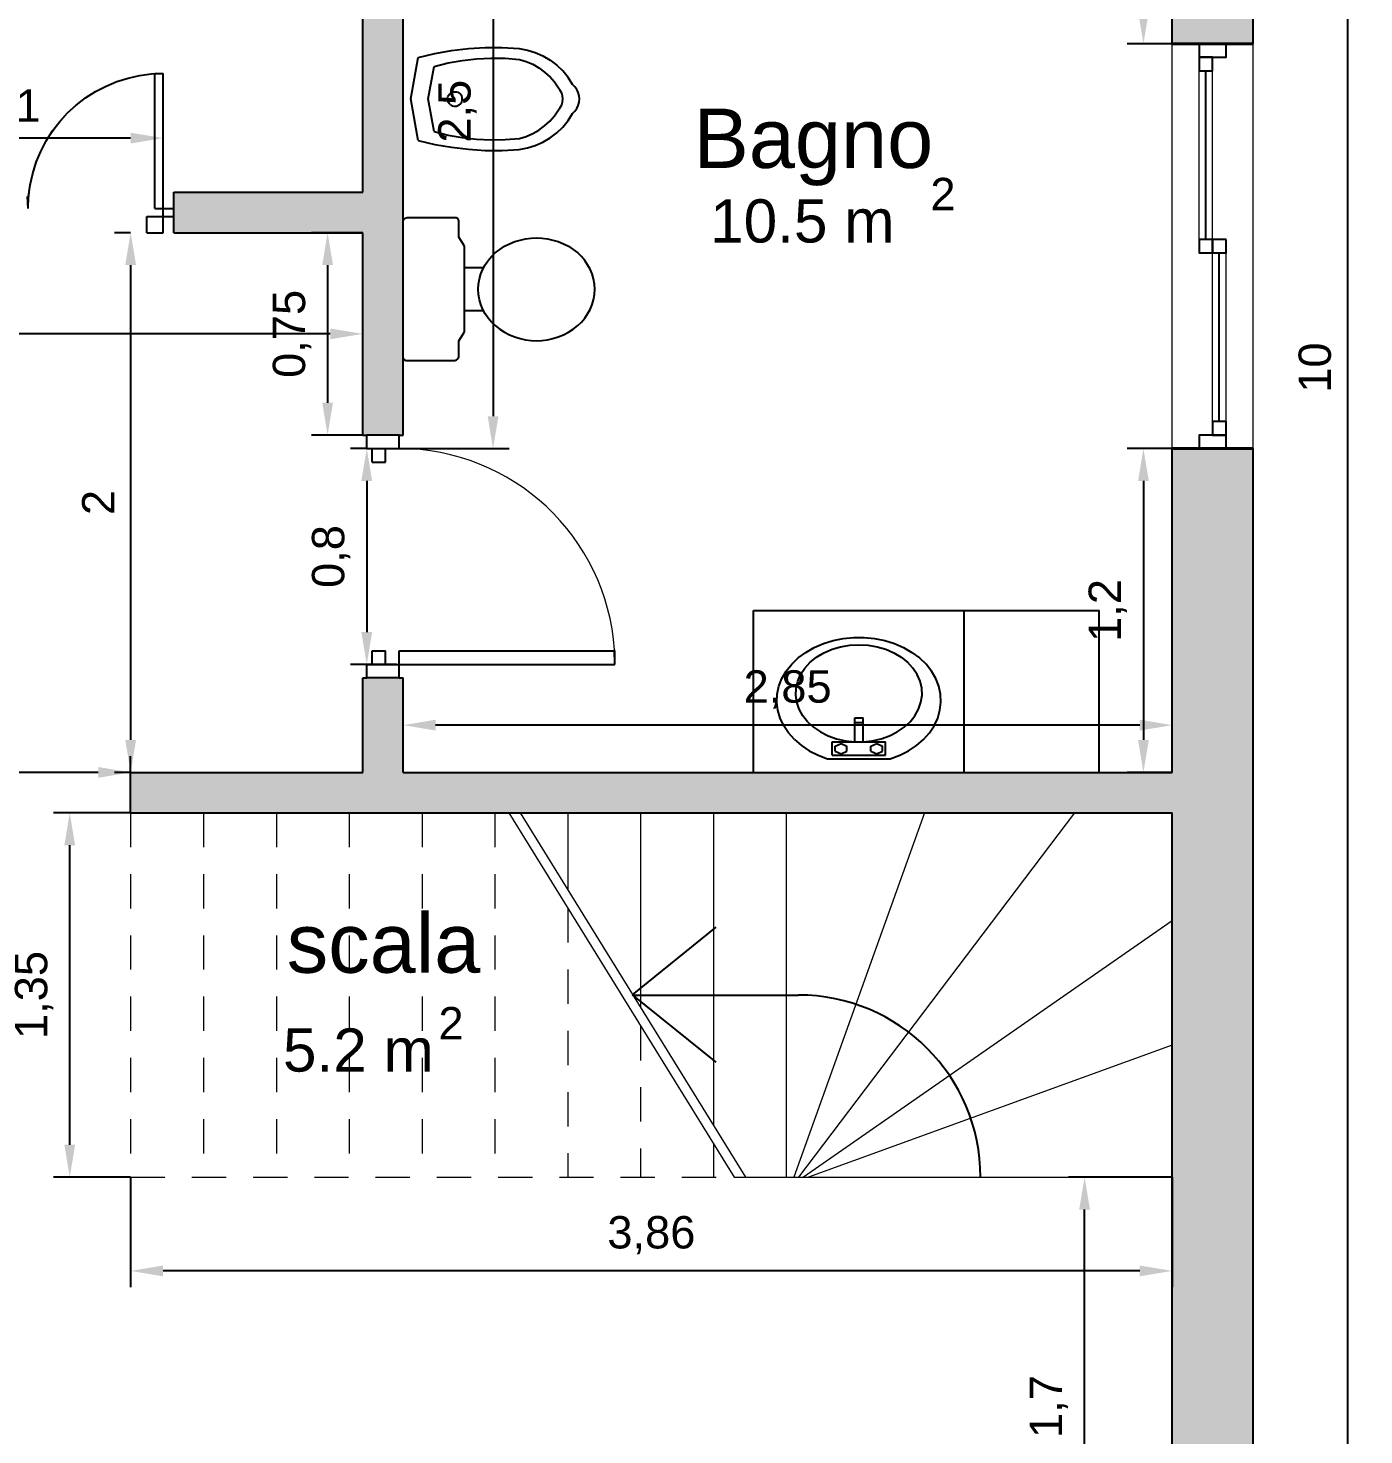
# Model space of a CAD drawing. Header units: millimetres. Extents: x 2491 to 2548.8, y 1338.3 to 1412.1.
# Drawn here: x 2522.16 to 2527.11, y 1392.82 to 1398.03 of the extents above; entities that cross this region are included whole.
import ezdxf

# ---------------------------------------------------------------- set-up
doc = ezdxf.new("R2010")
doc.units = ezdxf.units.MM
doc.header["$PDMODE"] = 35
doc.linetypes.add('TRATTEGGIATA2', pattern=[9.525, 6.35, -3.175])
for name, color, linetype in [('ARREDI_BAGNO 2', 175, 'Continuous'), ('QUOTE - dimension', 251, 'Continuous'), ('TESTO superfici - surface txt', 2, 'Continuous'), ('TXT AMBIENTI', 252, 'Continuous'), ('VETRATE sezioni - windows sections', 171, 'Continuous')]:
    doc.layers.add(name, color=color, linetype=linetype)
for name, color, linetype, lineweight in [('MURATURA sezioni - section wall', 7, 'Continuous', 40), ('MURATURE tratteggi - wall hatch', 252, 'Continuous', 18), ('PORTE finestre - doors windows', 252, 'Continuous', 5), ('PROIEZIONI - projections', 145, 'Continuous', 13), ('PROIEZIONI finissime - fine lines', 251, 'Continuous', 9), ('SEZIONI medie - small section', 2, 'Continuous', 25)]:
    doc.layers.add(name, color=color, linetype=linetype, lineweight=lineweight)
doc.styles.get("Standard").update_dxf_attribs({"font": 'arial.ttf'})
doc.dimstyles.new('ISO-25', dxfattribs={"dimtxt": 0.12, "dimasz": 0.12, "dimexe": 0.06, "dimexo": 0, "dimgap": 0.06, "dimtad": 1, "dimtxsty": 'Standard', "dimcen": 0.12, "dimadec": 0, "dimazin": 0, "dimtfac": 1, "dimtmove": 0, "dimatfit": 3, "dimfxl": 0, "dimarcsym": 0})

# ---------------------------------------------------------------- blocks, each defined once
blk = doc.blocks.new('*D33')
at = {"layer": 'DefPoints', "color": 0}
for p in [(2521.6624, 1397.6227), (2521.6624, 1397.3622), (2522.6624, 1397.3622)]:
    blk.add_point(p, dxfattribs=at)
at = {"layer": 'QUOTE - dimension', "color": 0, "lineweight": -2}
for p, q in [((2521.6624, 1397.3622), (2521.6624, 1397.6827)), ((2522.6624, 1397.3622), (2522.6624, 1397.6827)), ((2522.5424, 1397.6227), (2521.7824, 1397.6227))]:
    blk.add_line(p, q, dxfattribs=at)
at = {"layer": 'QUOTE - dimension', "color": 0}
for points in [[(2521.7824, 1397.6427), (2521.7824, 1397.6027), (2521.6624, 1397.6227)], [(2522.5424, 1397.6427), (2522.5424, 1397.6027), (2522.6624, 1397.6227)]]:
    blk.add_solid(points, dxfattribs=at)
at = {"layer": 'QUOTE - dimension', "color": 0, "insert": (2522.1624, 1397.743), "char_height": 0.12, "attachment_point": 5}
blk.add_mtext('1', dxfattribs=at)
blk = doc.blocks.new('*D46')
at = {"layer": 'DefPoints', "color": 0}
for p in [(2526.4024, 1398.9722), (2526.2962, 1397.9722), (2526.4024, 1397.9722)]:
    blk.add_point(p, dxfattribs=at)
at = {"layer": 'QUOTE - dimension', "color": 0, "lineweight": -2}
for p, q in [((2526.4024, 1398.9722), (2526.2362, 1398.9722)), ((2526.2962, 1398.8522), (2526.2962, 1398.0922)), ((2526.4024, 1397.9722), (2526.2362, 1397.9722))]:
    blk.add_line(p, q, dxfattribs=at)
at = {"layer": 'QUOTE - dimension', "color": 0}
for points in [[(2526.2762, 1398.8522), (2526.3162, 1398.8522), (2526.2962, 1398.9722)], [(2526.2762, 1398.0922), (2526.3162, 1398.0922), (2526.2962, 1397.9722)]]:
    blk.add_solid(points, dxfattribs=at)
at = {"layer": 'QUOTE - dimension', "color": 0, "insert": (2526.1759, 1398.4722), "char_height": 0.12, "attachment_point": 5, "rotation": 90}
blk.add_mtext('1', dxfattribs=at)
blk = doc.blocks.new('*D47')
at = {"layer": 'DefPoints', "color": 0}
for p in [(2526.4024, 1396.4722), (2526.2962, 1395.2722), (2526.4024, 1395.2722)]:
    blk.add_point(p, dxfattribs=at)
at = {"layer": 'QUOTE - dimension', "color": 0, "lineweight": -2}
for p, q in [((2526.4024, 1396.4722), (2526.2362, 1396.4722)), ((2526.2962, 1396.3522), (2526.2962, 1395.3922)), ((2526.4024, 1395.2722), (2526.2362, 1395.2722))]:
    blk.add_line(p, q, dxfattribs=at)
at = {"layer": 'QUOTE - dimension', "color": 0}
for points in [[(2526.2762, 1396.3522), (2526.3162, 1396.3522), (2526.2962, 1396.4722)], [(2526.2762, 1395.3922), (2526.3162, 1395.3922), (2526.2962, 1395.2722)]]:
    blk.add_solid(points, dxfattribs=at)
at = {"layer": 'QUOTE - dimension', "color": 0, "insert": (2526.1641, 1395.8722), "char_height": 0.12, "attachment_point": 5, "rotation": 90}
blk.add_mtext('1,2', dxfattribs=at)
blk = doc.blocks.new('*D48')
at = {"layer": 'DefPoints', "color": 0}
for p in [(2523.5524, 1395.4472), (2523.5524, 1395.2722), (2526.4024, 1395.2722)]:
    blk.add_point(p, dxfattribs=at)
at = {"layer": 'QUOTE - dimension', "color": 0, "lineweight": -2}
for p, q in [((2523.5524, 1395.2722), (2523.5524, 1395.5072)), ((2526.4024, 1395.2722), (2526.4024, 1395.5072)), ((2526.2824, 1395.4472), (2523.6724, 1395.4472))]:
    blk.add_line(p, q, dxfattribs=at)
at = {"layer": 'QUOTE - dimension', "color": 0}
for points in [[(2523.6724, 1395.4672), (2523.6724, 1395.4272), (2523.5524, 1395.4472)], [(2526.2824, 1395.4672), (2526.2824, 1395.4272), (2526.4024, 1395.4472)]]:
    blk.add_solid(points, dxfattribs=at)
at = {"layer": 'QUOTE - dimension', "color": 0, "insert": (2524.9774, 1395.5793), "char_height": 0.12, "attachment_point": 5}
blk.add_mtext('2,85', dxfattribs=at)
blk = doc.blocks.new('*D49')
at = {"layer": 'DefPoints', "color": 0}
for p in [(2523.5524, 1398.9722), (2523.5374, 1396.4722), (2523.8856, 1396.4722)]:
    blk.add_point(p, dxfattribs=at)
at = {"layer": 'QUOTE - dimension', "color": 0, "lineweight": -2}
for p, q in [((2523.5524, 1398.9722), (2523.9456, 1398.9722)), ((2523.8856, 1398.8522), (2523.8856, 1396.5922)), ((2523.5374, 1396.4722), (2523.9456, 1396.4722))]:
    blk.add_line(p, q, dxfattribs=at)
at = {"layer": 'QUOTE - dimension', "color": 0}
for points in [[(2523.8656, 1398.8522), (2523.9056, 1398.8522), (2523.8856, 1398.9722)], [(2523.8656, 1396.5922), (2523.9056, 1396.5922), (2523.8856, 1396.4722)]]:
    blk.add_solid(points, dxfattribs=at)
at = {"layer": 'QUOTE - dimension', "color": 0, "insert": (2523.7535, 1397.7222), "char_height": 0.12, "attachment_point": 5, "rotation": 90}
blk.add_mtext('2,5', dxfattribs=at)
blk = doc.blocks.new('*D50')
at = {"layer": 'DefPoints', "color": 0}
for p in [(2518.6524, 1396.8972), (2518.6524, 1396.8972), (2523.4024, 1396.8972)]:
    blk.add_point(p, dxfattribs=at)
at = {"layer": 'QUOTE - dimension', "color": 0, "lineweight": -2}
for p, q in [((2518.6524, 1396.8972), (2518.6524, 1396.9572)), ((2523.4024, 1396.8972), (2523.4024, 1396.9572)), ((2523.2824, 1396.8972), (2518.7724, 1396.8972))]:
    blk.add_line(p, q, dxfattribs=at)
at = {"layer": 'QUOTE - dimension', "color": 0}
for points in [[(2518.7724, 1396.9172), (2518.7724, 1396.8772), (2518.6524, 1396.8972)], [(2523.2824, 1396.9172), (2523.2824, 1396.8772), (2523.4024, 1396.8972)]]:
    blk.add_solid(points, dxfattribs=at)
at = {"layer": 'QUOTE - dimension', "color": 0, "insert": (2521.0274, 1397.029), "char_height": 0.12, "attachment_point": 5}
blk.add_mtext('4,75', dxfattribs=at)
blk = doc.blocks.new('*D52')
at = {"layer": 'DefPoints', "color": 0}
for p in [(2523.4024, 1397.2722), (2523.2724, 1396.5222), (2523.4024, 1396.5222)]:
    blk.add_point(p, dxfattribs=at)
at = {"layer": 'QUOTE - dimension', "color": 0, "lineweight": -2}
for p, q in [((2523.4024, 1397.2722), (2523.2124, 1397.2722)), ((2523.2724, 1397.1522), (2523.2724, 1396.6422)), ((2523.4024, 1396.5222), (2523.2124, 1396.5222))]:
    blk.add_line(p, q, dxfattribs=at)
at = {"layer": 'QUOTE - dimension', "color": 0}
for points in [[(2523.2524, 1397.1522), (2523.2924, 1397.1522), (2523.2724, 1397.2722)], [(2523.2524, 1396.6422), (2523.2924, 1396.6422), (2523.2724, 1396.5222)]]:
    blk.add_solid(points, dxfattribs=at)
at = {"layer": 'QUOTE - dimension', "color": 0, "insert": (2523.1403, 1396.8972), "char_height": 0.12, "attachment_point": 5, "rotation": 90}
blk.add_mtext('0,75', dxfattribs=at)
blk = doc.blocks.new('*D54')
at = {"layer": 'DefPoints', "color": 0}
for p in [(2526.7024, 1401.7722), (2527.0531, 1401.7722), (2526.7024, 1391.7722)]:
    blk.add_point(p, dxfattribs=at)
at = {"layer": 'QUOTE - dimension', "color": 0, "lineweight": -2}
for p, q in [((2526.7024, 1401.7722), (2527.1131, 1401.7722)), ((2527.0531, 1391.8922), (2527.0531, 1401.6522)), ((2526.7024, 1391.7722), (2527.1131, 1391.7722))]:
    blk.add_line(p, q, dxfattribs=at)
at = {"layer": 'QUOTE - dimension', "color": 0}
for points in [[(2527.0331, 1401.6522), (2527.0731, 1401.6522), (2527.0531, 1401.7722)], [(2527.0331, 1391.8922), (2527.0731, 1391.8922), (2527.0531, 1391.7722)]]:
    blk.add_solid(points, dxfattribs=at)
at = {"layer": 'QUOTE - dimension', "color": 0, "insert": (2526.9319, 1396.7722), "char_height": 0.12, "attachment_point": 5, "rotation": 90}
blk.add_mtext('10', dxfattribs=at)
blk = doc.blocks.new('*D99')
at = {"layer": 'DefPoints', "color": 0}
for p in [(2523.4174, 1396.4722), (2523.4174, 1395.6722), (2523.5271, 1395.6722)]:
    blk.add_point(p, dxfattribs=at)
at = {"layer": 'QUOTE - dimension', "color": 0, "lineweight": -2}
for p, q in [((2523.4174, 1396.4722), (2523.3574, 1396.4722)), ((2523.4174, 1396.3522), (2523.4174, 1395.7922)), ((2523.5271, 1395.6722), (2523.3574, 1395.6722))]:
    blk.add_line(p, q, dxfattribs=at)
at = {"layer": 'QUOTE - dimension', "color": 0}
for points in [[(2523.3974, 1396.3522), (2523.4374, 1396.3522), (2523.4174, 1396.4722)], [(2523.3974, 1395.7922), (2523.4374, 1395.7922), (2523.4174, 1395.6722)]]:
    blk.add_solid(points, dxfattribs=at)
at = {"layer": 'QUOTE - dimension', "color": 0, "insert": (2523.2853, 1396.0722), "char_height": 0.12, "attachment_point": 5, "rotation": 90}
blk.add_mtext('0,8', dxfattribs=at)
blk = doc.blocks.new('*D100')
at = {"layer": 'DefPoints', "color": 0}
for p in [(2522.5424, 1397.2722), (2522.5424, 1395.2722), (2522.5424, 1395.2722)]:
    blk.add_point(p, dxfattribs=at)
at = {"layer": 'QUOTE - dimension', "color": 0, "lineweight": -2}
for p, q in [((2522.5424, 1397.2722), (2522.4824, 1397.2722)), ((2522.5424, 1397.1522), (2522.5424, 1395.3922)), ((2522.5424, 1395.2722), (2522.4824, 1395.2722))]:
    blk.add_line(p, q, dxfattribs=at)
at = {"layer": 'QUOTE - dimension', "color": 0}
for points in [[(2522.5224, 1397.1522), (2522.5624, 1397.1522), (2522.5424, 1397.2722)], [(2522.5224, 1395.3922), (2522.5624, 1395.3922), (2522.5424, 1395.2722)]]:
    blk.add_solid(points, dxfattribs=at)
at = {"layer": 'QUOTE - dimension', "color": 0, "insert": (2522.4222, 1396.2722), "char_height": 0.12, "attachment_point": 5, "rotation": 90}
blk.add_mtext('2', dxfattribs=at)
blk = doc.blocks.new('*D101')
at = {"layer": 'DefPoints', "color": 0}
for p in [(2518.6524, 1395.2722), (2518.6524, 1395.2722), (2522.5424, 1395.2722)]:
    blk.add_point(p, dxfattribs=at)
at = {"layer": 'QUOTE - dimension', "color": 0, "lineweight": -2}
for p, q in [((2518.6524, 1395.2722), (2518.6524, 1395.3322)), ((2522.5424, 1395.2722), (2522.5424, 1395.3322)), ((2522.4224, 1395.2722), (2518.7724, 1395.2722))]:
    blk.add_line(p, q, dxfattribs=at)
at = {"layer": 'QUOTE - dimension', "color": 0}
for points in [[(2518.7724, 1395.2922), (2518.7724, 1395.2522), (2518.6524, 1395.2722)], [(2522.4224, 1395.2922), (2522.4224, 1395.2522), (2522.5424, 1395.2722)]]:
    blk.add_solid(points, dxfattribs=at)
at = {"layer": 'QUOTE - dimension', "color": 0, "insert": (2520.5974, 1395.4043), "char_height": 0.12, "attachment_point": 5}
blk.add_mtext('3,89', dxfattribs=at)
blk = doc.blocks.new('*D111')
at = {"layer": 'DefPoints', "color": 0}
for p in [(2526.0781, 1393.7722), (2526.4024, 1393.7722), (2526.4024, 1392.0722)]:
    blk.add_point(p, dxfattribs=at)
at = {"layer": 'QUOTE - dimension', "color": 0, "lineweight": -2}
for p, q in [((2526.4024, 1393.7722), (2526.0181, 1393.7722)), ((2526.0781, 1392.1922), (2526.0781, 1393.6522)), ((2526.4024, 1392.0722), (2526.0181, 1392.0722))]:
    blk.add_line(p, q, dxfattribs=at)
at = {"layer": 'QUOTE - dimension', "color": 0}
for points in [[(2526.0581, 1393.6522), (2526.0981, 1393.6522), (2526.0781, 1393.7722)], [(2526.0581, 1392.1922), (2526.0981, 1392.1922), (2526.0781, 1392.0722)]]:
    blk.add_solid(points, dxfattribs=at)
at = {"layer": 'QUOTE - dimension', "color": 0, "insert": (2525.946, 1392.9222), "char_height": 0.12, "attachment_point": 5, "rotation": 90}
blk.add_mtext('1,7', dxfattribs=at)
blk = doc.blocks.new('*D121')
at = {"layer": 'DefPoints', "color": 0}
for p in [(2522.5424, 1393.7722), (2526.4024, 1393.7722), (2522.5424, 1393.4247)]:
    blk.add_point(p, dxfattribs=at)
at = {"layer": 'QUOTE - dimension', "color": 0, "lineweight": -2}
for p, q in [((2522.5424, 1393.7722), (2522.5424, 1393.3647)), ((2526.4024, 1393.7722), (2526.4024, 1393.3647)), ((2526.2824, 1393.4247), (2522.6624, 1393.4247))]:
    blk.add_line(p, q, dxfattribs=at)
at = {"layer": 'QUOTE - dimension', "color": 0}
for points in [[(2522.6624, 1393.4447), (2522.6624, 1393.4047), (2522.5424, 1393.4247)], [(2526.2824, 1393.4447), (2526.2824, 1393.4047), (2526.4024, 1393.4247)]]:
    blk.add_solid(points, dxfattribs=at)
at = {"layer": 'QUOTE - dimension', "color": 0, "insert": (2524.4724, 1393.5568), "char_height": 0.12, "attachment_point": 5}
blk.add_mtext('3,86', dxfattribs=at)
blk = doc.blocks.new('*D122')
at = {"layer": 'DefPoints', "color": 0}
for p in [(2522.3166, 1395.1222), (2522.5424, 1395.1222), (2522.5424, 1393.7722)]:
    blk.add_point(p, dxfattribs=at)
at = {"layer": 'QUOTE - dimension', "color": 0, "lineweight": -2}
for p, q in [((2522.5424, 1395.1222), (2522.2566, 1395.1222)), ((2522.3166, 1393.8922), (2522.3166, 1395.0022)), ((2522.5424, 1393.7722), (2522.2566, 1393.7722))]:
    blk.add_line(p, q, dxfattribs=at)
at = {"layer": 'QUOTE - dimension', "color": 0}
for points in [[(2522.2966, 1395.0022), (2522.3366, 1395.0022), (2522.3166, 1395.1222)], [(2522.2966, 1393.8922), (2522.3366, 1393.8922), (2522.3166, 1393.7722)]]:
    blk.add_solid(points, dxfattribs=at)
at = {"layer": 'QUOTE - dimension', "color": 0, "insert": (2522.1845, 1394.4472), "char_height": 0.12, "attachment_point": 5, "rotation": 90}
blk.add_mtext('1,35', dxfattribs=at)

msp = doc.modelspace()

# ---------------------------------------------------------------- hatches: boundary and pattern name
at = {"layer": 'MURATURE tratteggi - wall hatch'}
h = msp.add_hatch(color=256, dxfattribs=at)
h.dxf.hatch_style = 1
h.paths.add_polyline_path([(2515.2024, 1401.7722), (2513.7024, 1401.7722), (2513.7024, 1399.9722), (2514.0024, 1399.9722), (2514.0024, 1401.4722), (2515.2024, 1401.4722)])
h.paths.add_polyline_path([(2514.0024, 1398.4722), (2513.7024, 1398.4722), (2513.7024, 1394.8222), (2514.0024, 1394.8222)])
h.paths.add_polyline_path([(2518.8024, 1392.7722), (2519.6524, 1392.7722), (2519.6524, 1393.0722), (2518.6524, 1393.0722), (2518.6524, 1393.3412), (2518.5024, 1393.3412), (2518.5024, 1393.0722), (2518.5024, 1392.0722), (2514.0024, 1392.0722), (2514.0024, 1392.9222), (2513.7024, 1392.9222), (2513.7024, 1391.7722), (2518.8024, 1391.7722)])
h.paths.add_polyline_path([(2521.5024, 1393.0722), (2520.6524, 1393.0722), (2520.6524, 1392.7722), (2521.2024, 1392.7722), (2521.2024, 1392.7222), (2521.5024, 1392.7222)])
h.paths.add_polyline_path([(2521.6524, 1392.0722), (2521.5024, 1392.0722), (2521.5024, 1392.1222), (2521.2024, 1392.1222), (2521.2024, 1391.7722), (2521.6524, 1391.7722)])
h.paths.add_polyline_path([(2526.7024, 1396.4722), (2526.4024, 1396.4722), (2526.4024, 1395.2722), (2523.5524, 1395.2722), (2523.5524, 1395.6222), (2523.5374, 1395.6222), (2523.4024, 1395.6222), (2523.4024, 1395.2722), (2522.5424, 1395.2722), (2522.5424, 1395.1222), (2526.4024, 1395.1222), (2526.4024, 1392.0722), (2525.1524, 1392.0722), (2525.1524, 1391.7722), (2526.7024, 1391.7722)])
h.paths.add_polyline_path([(2526.7024, 1401.7722), (2525.8024, 1401.7722), (2525.8024, 1401.4722), (2526.4024, 1401.4722), (2526.4024, 1399.1222), (2523.5524, 1399.1222), (2523.5524, 1399.3222), (2523.4024, 1399.3222), (2523.4024, 1398.9722), (2523.4024, 1397.4222), (2522.7024, 1397.4222), (2522.7024, 1397.2722), (2523.4024, 1397.2722), (2523.4024, 1396.5222), (2523.4174, 1396.5222), (2523.5524, 1396.5222), (2523.5524, 1398.9722), (2526.4024, 1398.9722), (2526.4024, 1397.9722), (2526.7024, 1397.9722)])
h.paths.add_polyline_path([(2524.1524, 1401.7722), (2523.2524, 1401.7722), (2523.2524, 1401.4722), (2523.4024, 1401.4722), (2523.4024, 1400.2222), (2523.5524, 1400.2222), (2523.5524, 1401.4722), (2524.1524, 1401.4722)], flags=17)
h.paths.add_polyline_path([(2522.3524, 1401.7722), (2521.4524, 1401.7722), (2521.4524, 1401.4722), (2522.3524, 1401.4722)])
h.paths.add_polyline_path([(2520.4524, 1401.7722), (2520.0524, 1401.7722), (2520.0524, 1401.4722), (2520.4524, 1401.4722)])
h.paths.add_polyline_path([(2518.6524, 1398.5119), (2518.5024, 1398.5119), (2518.5024, 1394.9412), (2518.6524, 1394.9412), (2518.6524, 1397.2722), (2521.6224, 1397.2722), (2521.6224, 1397.4222), (2518.6524, 1397.4222)])
h.paths.add_polyline_path([(2518.5024, 1400.4012), (2518.6524, 1400.4012), (2518.6524, 1401.4722), (2519.0524, 1401.4722), (2519.0524, 1401.7722), (2517.3024, 1401.7722), (2517.3024, 1401.4722), (2518.5024, 1401.4722)])

# ---------------------------------------------------------------- linework, layer by layer
at = {"layer": 'ARREDI_BAGNO 2', "linetype": 'Continuous', "lineweight": -3}
for p, q in [((2523.5804, 1397.7676), (2523.6085, 1397.9213)), ((2523.6085, 1397.9213), (2523.6697, 1397.9357)), ((2523.6697, 1397.9357), (2523.7316, 1397.9467)), ((2523.7316, 1397.9467), (2523.794, 1397.9541)), ((2523.7712, 1397.9106), (2523.8241, 1397.9167)), ((2523.794, 1397.9541), (2523.8567, 1397.9579)), ((2523.8241, 1397.9167), (2523.8773, 1397.9192)), ((2523.8567, 1397.9579), (2523.9196, 1397.9582)), ((2523.8773, 1397.9192), (2523.9306, 1397.9183)), ((2523.9196, 1397.9582), (2523.9823, 1397.9549)), ((2523.9306, 1397.9183), (2523.9836, 1397.914)), ((2523.9823, 1397.9549), (2524.0127, 1397.9491)), ((2524.0127, 1397.9491), (2524.0421, 1397.9399)), ((2524.0421, 1397.9399), (2524.0703, 1397.9273)), ((2524.0703, 1397.9273), (2524.0969, 1397.9116)), ((2523.6448, 1397.7676), (2523.6672, 1397.8883)), ((2523.6672, 1397.8883), (2523.7188, 1397.9011)), ((2523.7188, 1397.9011), (2523.7712, 1397.9106)), ((2523.9836, 1397.914), (2524.0088, 1397.9065)), ((2524.0088, 1397.9065), (2524.0329, 1397.8961)), ((2524.0329, 1397.8961), (2524.0557, 1397.8831)), ((2524.0557, 1397.8831), (2524.0768, 1397.8676)), ((2524.0768, 1397.8676), (2524.096, 1397.8498)), ((2524.0969, 1397.9116), (2524.1214, 1397.8929)), ((2524.1214, 1397.8929), (2524.1437, 1397.8715)), ((2524.1634, 1397.8478), (2524.1437, 1397.8715)), ((2524.1131, 1397.8299), (2524.096, 1397.8498)), ((2524.1278, 1397.8082), (2524.1131, 1397.8299)), ((2524.1802, 1397.8219), (2524.1634, 1397.8478)), ((2524.1889, 1397.8131), (2524.1802, 1397.8219)), ((2524.1959, 1397.803), (2524.1889, 1397.8131)), ((2523.6085, 1397.6139), (2523.5804, 1397.7676)), ((2523.6672, 1397.647), (2523.6448, 1397.7676)), ((2523.7172, 1397.7702), (2523.7182, 1397.7753)), ((2523.7172, 1397.765), (2523.7172, 1397.7702)), ((2523.7182, 1397.76), (2523.7172, 1397.765)), ((2523.7182, 1397.7753), (2523.7201, 1397.7801)), ((2523.7201, 1397.7801), (2523.7229, 1397.7844)), ((2523.7229, 1397.7844), (2523.7265, 1397.7881)), ((2523.7265, 1397.7881), (2523.7307, 1397.7911)), ((2523.7307, 1397.7911), (2523.7354, 1397.7933)), ((2523.7354, 1397.7933), (2523.7404, 1397.7945)), ((2523.7404, 1397.7945), (2523.7455, 1397.7947)), ((2523.7455, 1397.7947), (2523.7506, 1397.794)), ((2523.7506, 1397.794), (2523.7555, 1397.7923)), ((2523.7555, 1397.7923), (2523.76, 1397.7897)), ((2523.76, 1397.7897), (2523.7639, 1397.7864)), ((2523.7671, 1397.7823), (2523.7639, 1397.7864)), ((2523.7694, 1397.7777), (2523.7671, 1397.7823)), ((2523.7709, 1397.7728), (2523.7694, 1397.7777)), ((2523.7694, 1397.7575), (2523.7709, 1397.7625)), ((2523.7714, 1397.7676), (2523.7709, 1397.7728)), ((2523.7709, 1397.7625), (2523.7714, 1397.7676)), ((2524.1349, 1397.7995), (2524.1278, 1397.8082)), ((2524.1402, 1397.7896), (2524.1349, 1397.7995)), ((2524.1434, 1397.7788), (2524.1402, 1397.7896)), ((2524.1445, 1397.7676), (2524.1434, 1397.7788)), ((2524.1434, 1397.7564), (2524.1445, 1397.7676)), ((2524.2011, 1397.7918), (2524.1959, 1397.803)), ((2524.2043, 1397.7799), (2524.2011, 1397.7918)), ((2524.2054, 1397.7676), (2524.2043, 1397.7799)), ((2524.2043, 1397.7553), (2524.2054, 1397.7676)), ((2523.7201, 1397.7552), (2523.7182, 1397.76)), ((2523.7229, 1397.7508), (2523.7201, 1397.7552)), ((2523.7265, 1397.7471), (2523.7229, 1397.7508)), ((2523.7265, 1397.7471), (2523.7307, 1397.7441)), ((2523.7307, 1397.7441), (2523.7354, 1397.742)), ((2523.7354, 1397.742), (2523.7404, 1397.7408)), ((2523.7404, 1397.7408), (2523.7455, 1397.7405)), ((2523.7455, 1397.7405), (2523.7506, 1397.7412)), ((2523.7506, 1397.7412), (2523.7555, 1397.7429)), ((2523.7555, 1397.7429), (2523.76, 1397.7455)), ((2523.76, 1397.7455), (2523.7639, 1397.7489)), ((2523.7639, 1397.7489), (2523.7671, 1397.7529)), ((2523.7671, 1397.7529), (2523.7694, 1397.7575)), ((2524.1131, 1397.7053), (2524.1278, 1397.7271)), ((2524.1278, 1397.7271), (2524.1349, 1397.7358)), ((2524.1349, 1397.7358), (2524.1402, 1397.7457)), ((2524.1402, 1397.7457), (2524.1434, 1397.7564)), ((2524.1634, 1397.6875), (2524.1802, 1397.7133)), ((2524.1802, 1397.7133), (2524.1889, 1397.7221)), ((2524.1889, 1397.7221), (2524.1959, 1397.7322)), ((2524.1959, 1397.7322), (2524.2011, 1397.7434)), ((2524.2011, 1397.7434), (2524.2043, 1397.7553)), ((2524.0557, 1397.6521), (2524.0768, 1397.6676)), ((2524.0768, 1397.6676), (2524.096, 1397.6854)), ((2524.096, 1397.6854), (2524.1131, 1397.7053)), ((2524.1214, 1397.6423), (2524.1437, 1397.6637)), ((2524.1437, 1397.6637), (2524.1634, 1397.6875)), ((2523.6085, 1397.6139), (2523.6697, 1397.5995)), ((2523.6672, 1397.647), (2523.7188, 1397.6341)), ((2523.7188, 1397.6341), (2523.7712, 1397.6246)), ((2523.7712, 1397.6246), (2523.8241, 1397.6186)), ((2523.8241, 1397.6186), (2523.8773, 1397.616)), ((2523.8773, 1397.616), (2523.9306, 1397.6169)), ((2523.9306, 1397.6169), (2523.9836, 1397.6213)), ((2523.9836, 1397.6213), (2524.0088, 1397.6288)), ((2524.0088, 1397.6288), (2524.0329, 1397.6391)), ((2524.0329, 1397.6391), (2524.0557, 1397.6521)), ((2524.0421, 1397.5954), (2524.0703, 1397.608)), ((2524.0703, 1397.608), (2524.0969, 1397.6237)), ((2524.0969, 1397.6237), (2524.1214, 1397.6423)), ((2523.6697, 1397.5995), (2523.7316, 1397.5886)), ((2523.7316, 1397.5886), (2523.794, 1397.5812)), ((2523.794, 1397.5812), (2523.8567, 1397.5773)), ((2523.8567, 1397.5773), (2523.9196, 1397.577)), ((2523.9196, 1397.577), (2523.9823, 1397.5803)), ((2523.9823, 1397.5803), (2524.0127, 1397.5861)), ((2524.0127, 1397.5861), (2524.0421, 1397.5954)), ((2523.5524, 1397.3152), (2523.5537, 1397.3184)), ((2523.5524, 1396.8117), (2523.5524, 1397.3152)), ((2523.5537, 1397.3184), (2523.5555, 1397.3212)), ((2523.5555, 1397.3212), (2523.5578, 1397.3237)), ((2523.5578, 1397.3237), (2523.5605, 1397.3257)), ((2523.5605, 1397.3257), (2523.5635, 1397.3272)), ((2523.5635, 1397.3272), (2523.5668, 1397.3282)), ((2523.5668, 1397.3282), (2523.5701, 1397.3285)), ((2523.5701, 1397.3285), (2523.741, 1397.3285)), ((2523.741, 1397.3285), (2523.7435, 1397.329)), ((2523.7435, 1397.329), (2523.7461, 1397.329)), ((2523.7461, 1397.329), (2523.7486, 1397.3285)), ((2523.7486, 1397.3285), (2523.751, 1397.3276)), ((2523.751, 1397.3276), (2523.7532, 1397.3263)), ((2523.7532, 1397.3263), (2523.7551, 1397.3246)), ((2523.7567, 1397.3225), (2523.7551, 1397.3246)), ((2523.7578, 1397.3202), (2523.7567, 1397.3225)), ((2523.7585, 1397.3178), (2523.7578, 1397.3202)), ((2523.7588, 1397.3152), (2523.7585, 1397.3178)), ((2523.7588, 1397.2554), (2523.7588, 1397.3152)), ((2523.5524, 1396.5222), (2523.5524, 1397.2722)), ((2523.7803, 1397.2217), (2523.7588, 1397.2554)), ((2523.9466, 1397.2311), (2523.9658, 1397.2389)), ((2523.9658, 1397.2389), (2523.9858, 1397.245)), ((2523.9858, 1397.245), (2524.0063, 1397.2494)), ((2524.0063, 1397.2494), (2524.0263, 1397.252)), ((2524.0263, 1397.252), (2524.0465, 1397.2528)), ((2524.0465, 1397.2528), (2524.0667, 1397.252)), ((2524.0667, 1397.252), (2524.0868, 1397.2494)), ((2524.0868, 1397.2494), (2524.1072, 1397.245)), ((2524.1072, 1397.245), (2524.1273, 1397.2389)), ((2524.1273, 1397.2389), (2524.1464, 1397.2311)), ((2523.7803, 1396.9052), (2523.7803, 1397.2217)), ((2523.8802, 1397.1839), (2523.8939, 1397.197)), ((2523.8939, 1397.197), (2523.9105, 1397.2101)), ((2523.9105, 1397.2101), (2523.9283, 1397.2216)), ((2523.9283, 1397.2216), (2523.9466, 1397.2311)), ((2524.1464, 1397.2311), (2524.1648, 1397.2216)), ((2524.1648, 1397.2216), (2524.1826, 1397.2101)), ((2524.1826, 1397.2101), (2524.1992, 1397.197)), ((2524.1992, 1397.197), (2524.2129, 1397.1839)), ((2523.7803, 1397.143), (2523.8509, 1397.143)), ((2523.8403, 1397.1191), (2523.8476, 1397.1366)), ((2523.8476, 1397.1366), (2523.8569, 1397.1535)), ((2523.8569, 1397.1535), (2523.8679, 1397.1694)), ((2523.8679, 1397.1694), (2523.8802, 1397.1839)), ((2524.2252, 1397.1694), (2524.2129, 1397.1839)), ((2524.2361, 1397.1535), (2524.2252, 1397.1694)), ((2524.2455, 1397.1366), (2524.2361, 1397.1535)), ((2524.2528, 1397.1191), (2524.2455, 1397.1366)), ((2523.8318, 1397.0817), (2523.835, 1397.1009)), ((2523.835, 1397.1009), (2523.8403, 1397.1191)), ((2524.2581, 1397.1009), (2524.2528, 1397.1191)), ((2524.2613, 1397.0817), (2524.2581, 1397.1009)), ((2523.8307, 1397.0623), (2523.8318, 1397.0817)), ((2523.8318, 1397.0429), (2523.8307, 1397.0623)), ((2523.835, 1397.0238), (2523.8318, 1397.0429)), ((2524.2581, 1397.0238), (2524.2613, 1397.0429)), ((2524.2624, 1397.0623), (2524.2613, 1397.0817)), ((2524.2613, 1397.0429), (2524.2624, 1397.0623)), ((2523.7803, 1396.984), (2523.8497, 1396.984)), ((2523.8403, 1397.0056), (2523.835, 1397.0238)), ((2523.8476, 1396.9881), (2523.8403, 1397.0056)), ((2523.8569, 1396.9711), (2523.8476, 1396.9881)), ((2524.2361, 1396.9711), (2524.2455, 1396.9881)), ((2524.2455, 1396.9881), (2524.2528, 1397.0056)), ((2524.2528, 1397.0056), (2524.2581, 1397.0238)), ((2523.8679, 1396.9552), (2523.8569, 1396.9711)), ((2523.8802, 1396.9408), (2523.8679, 1396.9552)), ((2523.8802, 1396.9408), (2523.8939, 1396.9276)), ((2523.8939, 1396.9276), (2523.9105, 1396.9146)), ((2524.1826, 1396.9146), (2524.1992, 1396.9276)), ((2524.1992, 1396.9276), (2524.2129, 1396.9408)), ((2524.2129, 1396.9408), (2524.2252, 1396.9552)), ((2524.2252, 1396.9552), (2524.2361, 1396.9711)), ((2523.7588, 1396.8715), (2523.7803, 1396.9052)), ((2523.9105, 1396.9146), (2523.9283, 1396.9031)), ((2523.9283, 1396.9031), (2523.9466, 1396.8935)), ((2523.9466, 1396.8935), (2523.9658, 1396.8858)), ((2523.9658, 1396.8858), (2523.9858, 1396.8797)), ((2523.9858, 1396.8797), (2524.0063, 1396.8753)), ((2524.0063, 1396.8753), (2524.0263, 1396.8727)), ((2524.0667, 1396.8727), (2524.0868, 1396.8753)), ((2524.0868, 1396.8753), (2524.1072, 1396.8797)), ((2524.1072, 1396.8797), (2524.1273, 1396.8858)), ((2524.1273, 1396.8858), (2524.1464, 1396.8935)), ((2524.1464, 1396.8935), (2524.1648, 1396.9031)), ((2524.1648, 1396.9031), (2524.1826, 1396.9146)), ((2523.7588, 1396.8117), (2523.7588, 1396.8715)), ((2524.0263, 1396.8727), (2524.0465, 1396.8718)), ((2524.0465, 1396.8718), (2524.0667, 1396.8727)), ((2523.5526, 1396.8091), (2523.5524, 1396.8117)), ((2523.5533, 1396.8067), (2523.5526, 1396.8091)), ((2523.5545, 1396.8044), (2523.5533, 1396.8067)), ((2523.556, 1396.8023), (2523.5545, 1396.8044)), ((2523.556, 1396.8023), (2523.558, 1396.8006)), ((2523.558, 1396.8006), (2523.5601, 1396.7993)), ((2523.5601, 1396.7993), (2523.5625, 1396.7984)), ((2523.5625, 1396.7984), (2523.5651, 1396.7979)), ((2523.5651, 1396.7979), (2523.5676, 1396.798)), ((2523.5676, 1396.798), (2523.5701, 1396.7985)), ((2523.5701, 1396.7985), (2523.741, 1396.7985)), ((2523.741, 1396.7985), (2523.7444, 1396.7988)), ((2523.7444, 1396.7988), (2523.7476, 1396.7997)), ((2523.7476, 1396.7997), (2523.7507, 1396.8012)), ((2523.7507, 1396.8012), (2523.7534, 1396.8032)), ((2523.7534, 1396.8032), (2523.7557, 1396.8057)), ((2523.7557, 1396.8057), (2523.7575, 1396.8086)), ((2523.7575, 1396.8086), (2523.7588, 1396.8117)), ((2524.8515, 1395.8722), (2525.6315, 1395.8722)), ((2524.8515, 1395.2722), (2524.8515, 1395.8722)), ((2525.6315, 1395.8722), (2526.1315, 1395.8722)), ((2525.6315, 1395.2722), (2525.6315, 1395.8722)), ((2526.1315, 1395.2722), (2526.1315, 1395.8722)), ((2525.0448, 1395.7169), (2525.076, 1395.7347)), ((2525.076, 1395.7347), (2525.1099, 1395.7493)), ((2525.1099, 1395.7493), (2525.146, 1395.7605)), ((2525.112, 1395.7153), (2525.1419, 1395.7283)), ((2525.1419, 1395.7283), (2525.1739, 1395.7377)), ((2525.146, 1395.7605), (2525.1836, 1395.7681)), ((2525.1739, 1395.7377), (2525.2074, 1395.7434)), ((2525.1836, 1395.7681), (2525.2221, 1395.7719)), ((2525.2074, 1395.7434), (2525.2415, 1395.7454)), ((2525.2221, 1395.7719), (2525.261, 1395.7719)), ((2525.2415, 1395.7454), (2525.2757, 1395.7434)), ((2525.261, 1395.7719), (2525.2995, 1395.7681)), ((2525.2757, 1395.7434), (2525.3092, 1395.7377)), ((2525.2995, 1395.7681), (2525.3371, 1395.7605)), ((2525.3092, 1395.7377), (2525.3412, 1395.7283)), ((2525.3371, 1395.7605), (2525.3732, 1395.7493)), ((2525.3412, 1395.7283), (2525.371, 1395.7153)), ((2525.3732, 1395.7493), (2525.4071, 1395.7347)), ((2525.4071, 1395.7347), (2525.4383, 1395.7169)), ((2524.9925, 1395.6728), (2525.0168, 1395.6961)), ((2525.0168, 1395.6961), (2525.0448, 1395.7169)), ((2525.0413, 1395.6587), (2525.0612, 1395.6802)), ((2525.0612, 1395.6802), (2525.0849, 1395.6992)), ((2525.0849, 1395.6992), (2525.112, 1395.7153)), ((2525.371, 1395.7153), (2525.3981, 1395.6992)), ((2525.3981, 1395.6992), (2525.4219, 1395.6802)), ((2525.4418, 1395.6587), (2525.4219, 1395.6802)), ((2525.4383, 1395.7169), (2525.4662, 1395.6961)), ((2525.4662, 1395.6961), (2525.4905, 1395.6728)), ((2524.9564, 1395.62), (2524.9723, 1395.6473)), ((2524.9723, 1395.6473), (2524.9925, 1395.6728)), ((2525.0147, 1395.6103), (2525.0257, 1395.6352)), ((2525.0257, 1395.6352), (2525.0413, 1395.6587)), ((2525.4574, 1395.6352), (2525.4418, 1395.6587)), ((2525.4683, 1395.6103), (2525.4574, 1395.6352)), ((2525.5108, 1395.6473), (2525.4905, 1395.6728)), ((2525.5266, 1395.62), (2525.5108, 1395.6473)), ((2524.9389, 1395.5618), (2524.9452, 1395.5913)), ((2524.9452, 1395.5913), (2524.9564, 1395.62)), ((2525.0075, 1395.558), (2525.0086, 1395.5843)), ((2525.0086, 1395.5843), (2525.0147, 1395.6103)), ((2525.4745, 1395.5843), (2525.4683, 1395.6103)), ((2525.4756, 1395.558), (2525.4745, 1395.5843)), ((2525.5378, 1395.5913), (2525.5266, 1395.62)), ((2525.5442, 1395.5618), (2525.5378, 1395.5913)), ((2524.9375, 1395.532), (2524.9389, 1395.5618)), ((2524.941, 1395.5022), (2524.9375, 1395.532)), ((2525.0113, 1395.5318), (2525.0075, 1395.558)), ((2525.0201, 1395.5063), (2525.0113, 1395.5318)), ((2525.4629, 1395.5063), (2525.4717, 1395.5318)), ((2525.4717, 1395.5318), (2525.4756, 1395.558)), ((2525.5421, 1395.5022), (2525.5456, 1395.532)), ((2525.5456, 1395.532), (2525.5442, 1395.5618)), ((2524.9494, 1395.473), (2524.941, 1395.5022)), ((2524.9627, 1395.4449), (2524.9494, 1395.473)), ((2525.0337, 1395.4821), (2525.0201, 1395.5063)), ((2525.0516, 1395.4596), (2525.0337, 1395.4821)), ((2525.2259, 1395.4738), (2525.2571, 1395.4738)), ((2525.2259, 1395.3854), (2525.2259, 1395.4738)), ((2525.2571, 1395.3854), (2525.2571, 1395.4738)), ((2525.4314, 1395.4596), (2525.4494, 1395.4821)), ((2525.4494, 1395.4821), (2525.4629, 1395.5063)), ((2525.5204, 1395.4449), (2525.5336, 1395.473)), ((2525.5336, 1395.473), (2525.5421, 1395.5022)), ((2524.9804, 1395.4183), (2524.9627, 1395.4449)), ((2525.0025, 1395.3937), (2524.9804, 1395.4183)), ((2525.0516, 1395.4596), (2525.0737, 1395.4395)), ((2525.0737, 1395.4395), (2525.0993, 1395.422)), ((2525.0993, 1395.422), (2525.128, 1395.4075)), ((2525.2259, 1395.4565), (2525.2571, 1395.4565)), ((2525.3551, 1395.4075), (2525.3837, 1395.422)), ((2525.3837, 1395.422), (2525.4094, 1395.4395)), ((2525.4094, 1395.4395), (2525.4314, 1395.4596)), ((2525.4806, 1395.3937), (2525.5026, 1395.4183)), ((2525.5026, 1395.4183), (2525.5204, 1395.4449)), ((2525.0025, 1395.3937), (2525.0284, 1395.3714)), ((2525.0284, 1395.3714), (2525.0578, 1395.3519)), ((2525.128, 1395.4075), (2525.1591, 1395.3965)), ((2525.1425, 1395.3854), (2525.3406, 1395.3854)), ((2525.1425, 1395.3354), (2525.1425, 1395.3854)), ((2525.1541, 1395.3699), (2525.1755, 1395.3794)), ((2525.1541, 1395.3508), (2525.1541, 1395.3699)), ((2525.1591, 1395.3965), (2525.192, 1395.389)), ((2525.1755, 1395.3794), (2525.1969, 1395.3699)), ((2525.192, 1395.389), (2525.2259, 1395.3854)), ((2525.1969, 1395.3508), (2525.1969, 1395.3699)), ((2525.2571, 1395.3854), (2525.2911, 1395.389)), ((2525.2861, 1395.3699), (2525.3076, 1395.3794)), ((2525.2861, 1395.3508), (2525.2861, 1395.3699)), ((2525.2911, 1395.389), (2525.324, 1395.3965)), ((2525.3076, 1395.3794), (2525.329, 1395.3699)), ((2525.324, 1395.3965), (2525.3551, 1395.4075)), ((2525.329, 1395.3508), (2525.329, 1395.3699)), ((2525.3406, 1395.3354), (2525.3406, 1395.3854)), ((2525.4253, 1395.3519), (2525.4547, 1395.3714)), ((2525.4547, 1395.3714), (2525.4806, 1395.3937)), ((2525.0578, 1395.3519), (2525.0902, 1395.3354)), ((2525.0902, 1395.3354), (2525.1251, 1395.3222)), ((2525.1251, 1395.3222), (2525.358, 1395.3222)), ((2525.1425, 1395.3354), (2525.3406, 1395.3354)), ((2525.1541, 1395.3508), (2525.1755, 1395.3413)), ((2525.1755, 1395.3413), (2525.1969, 1395.3508)), ((2525.2861, 1395.3508), (2525.3076, 1395.3413)), ((2525.3076, 1395.3413), (2525.329, 1395.3508)), ((2525.358, 1395.3222), (2525.3928, 1395.3354)), ((2525.3928, 1395.3354), (2525.4253, 1395.3519))]:
    msp.add_line(p, q, dxfattribs=at)
at = {"layer": 'MURATURA sezioni - section wall', "linetype": 'Continuous', "lineweight": -3}
for p, q in [((2526.7024, 1397.9722), (2526.7024, 1401.7722)), ((2523.4024, 1397.4222), (2523.4024, 1399.3222)), ((2523.5524, 1396.5222), (2523.5524, 1398.9722)), ((2526.4024, 1397.9722), (2526.4024, 1398.9722)), ((2522.7024, 1397.4222), (2523.4024, 1397.4222)), ((2522.7024, 1397.2722), (2522.7024, 1397.4222)), ((2522.7024, 1397.2722), (2523.4024, 1397.2722)), ((2523.4024, 1396.5222), (2523.4024, 1397.2722)), ((2523.4024, 1396.5222), (2523.4174, 1396.5222)), ((2523.5374, 1396.5222), (2523.4174, 1396.5222)), ((2523.5374, 1396.5222), (2523.5524, 1396.5222)), ((2526.4024, 1395.2722), (2526.4024, 1396.4722)), ((2526.7024, 1391.7722), (2526.7024, 1396.4722)), ((2523.4024, 1395.6222), (2523.4174, 1395.6222)), ((2523.4024, 1395.2722), (2523.4024, 1395.6222)), ((2523.5374, 1395.6222), (2523.4174, 1395.6222)), ((2523.5374, 1395.6222), (2523.5524, 1395.6222)), ((2523.5524, 1395.2722), (2523.5524, 1395.6222)), ((2522.5424, 1395.2722), (2523.4024, 1395.2722)), ((2522.5424, 1395.1222), (2522.5424, 1395.2722)), ((2523.5524, 1395.2722), (2526.4024, 1395.2722)), ((2522.5424, 1395.1222), (2526.4024, 1395.1222)), ((2526.4024, 1392.0722), (2526.4024, 1395.1222))]:
    msp.add_line(p, q, dxfattribs=at)
at = {"layer": 'MURATURA sezioni - section wall'}
for p, q in [((2526.4024, 1397.9722), (2526.7024, 1397.9722)), ((2526.4024, 1396.4722), (2526.7024, 1396.4722))]:
    msp.add_line(p, q, dxfattribs=at)
at = {"layer": 'PORTE finestre - doors windows', "color": 2, "linetype": 'Continuous', "lineweight": -3}
for p, q in [((2522.4124, 1397.7952), (2522.4511, 1397.8153)), ((2522.4511, 1397.8153), (2522.4914, 1397.832)), ((2522.4914, 1397.832), (2522.533, 1397.8451)), ((2522.533, 1397.8451), (2522.5756, 1397.8546)), ((2522.5756, 1397.8546), (2522.6188, 1397.8603)), ((2522.6188, 1397.8603), (2522.6624, 1397.8622)), ((2522.6324, 1397.8622), (2522.6624, 1397.8622)), ((2522.6324, 1397.3622), (2522.6324, 1397.8622)), ((2522.6624, 1397.3622), (2522.6624, 1397.8622)), ((2522.341, 1397.7452), (2522.3756, 1397.7718)), ((2522.3756, 1397.7718), (2522.4124, 1397.7952)), ((2522.2794, 1397.6836), (2522.3088, 1397.7157)), ((2522.3088, 1397.7157), (2522.341, 1397.7452)), ((2522.2528, 1397.649), (2522.2794, 1397.6836)), ((2522.2092, 1397.5735), (2522.2294, 1397.6122)), ((2522.2294, 1397.6122), (2522.2528, 1397.649)), ((2522.1926, 1397.5332), (2522.2092, 1397.5735)), ((2522.1794, 1397.4916), (2522.1926, 1397.5332)), ((2522.1643, 1397.4058), (2522.17, 1397.449)), ((2522.17, 1397.449), (2522.1794, 1397.4916)), ((2522.1624, 1397.3622), (2522.1605, 1397.4058)), ((2522.1624, 1397.3622), (2522.1643, 1397.4058)), ((2522.6324, 1397.3622), (2522.6624, 1397.3622)), ((2522.6624, 1397.3622), (2522.7024, 1397.3622)), ((2522.6624, 1397.3322), (2522.6624, 1397.3622)), ((2522.6024, 1397.3322), (2522.6624, 1397.3322)), ((2522.6024, 1397.2722), (2522.6024, 1397.3322)), ((2522.6624, 1397.3322), (2522.7024, 1397.3322)), ((2522.6624, 1397.2722), (2522.6624, 1397.3322)), ((2522.6024, 1397.2722), (2522.6624, 1397.2722)), ((2523.4174, 1396.4722), (2523.4174, 1396.5222)), ((2523.5374, 1396.4722), (2523.5374, 1396.5222)), ((2523.4174, 1396.4722), (2523.5374, 1396.4722)), ((2523.4374, 1396.4222), (2523.4374, 1396.4722)), ((2523.4874, 1396.4222), (2523.4874, 1396.4722)), ((2523.4374, 1396.4222), (2523.4874, 1396.4222)), ((2523.4374, 1395.7222), (2523.4874, 1395.7222)), ((2523.4374, 1395.6722), (2523.4374, 1395.7222)), ((2523.4874, 1395.6722), (2523.4874, 1395.7222)), ((2523.5374, 1395.7222), (2524.3374, 1395.7222)), ((2523.5374, 1395.6722), (2523.5374, 1395.7222)), ((2524.3374, 1395.6722), (2524.3355, 1395.7268)), ((2524.3374, 1395.6722), (2524.3374, 1395.7222)), ((2523.4174, 1395.6722), (2523.5374, 1395.6722)), ((2523.4174, 1395.6222), (2523.4174, 1395.6722)), ((2523.5374, 1395.6722), (2524.3374, 1395.6722)), ((2523.5374, 1395.6222), (2523.5374, 1395.6722))]:
    msp.add_line(p, q, dxfattribs=at)
at = {"layer": 'PORTE finestre - doors windows', "color": 251}
for centre, radius, start, end in [((2522.6629, 1397.3613), 0.5005, 93.4976, 179.8955), ((2523.5374, 1395.6722), 0.8, 3.9129, 90.0001)]:
    msp.add_arc(centre, radius, start, end, dxfattribs=at)
at = {"layer": 'PROIEZIONI - projections'}
for p, q in [((2526.7024, 1396.4722), (2526.7024, 1397.9722)), ((2523.9436, 1395.1222), (2524.7789, 1393.7722)), ((2523.9858, 1395.1222), (2524.8211, 1393.7722)), ((2524.1624, 1395.1222), (2524.1624, 1394.8367)), ((2524.4324, 1395.1222), (2524.4324, 1394.4004)), ((2524.7024, 1395.1222), (2524.7024, 1393.964)), ((2524.9724, 1395.1222), (2524.9724, 1393.7722)), ((2525.485, 1395.1222), (2525.0002, 1393.7722)), ((2526.0404, 1395.1222), (2525.0172, 1393.7722)), ((2526.4024, 1394.7216), (2525.0357, 1393.7722)), ((2526.4024, 1394.2613), (2525.0548, 1393.7722)), ((2524.7789, 1393.7722), (2526.4024, 1393.7722))]:
    msp.add_line(p, q, dxfattribs=at)
at = {"layer": 'PROIEZIONI - projections', "linetype": 'TRATTEGGIATA2', "ltscale": 0.02}
for p, q in [((2522.5424, 1395.1222), (2522.5424, 1393.7722)), ((2522.8124, 1395.1222), (2522.8124, 1393.7722)), ((2523.0824, 1395.1222), (2523.0824, 1393.7722)), ((2523.3524, 1395.1222), (2523.3524, 1393.7722)), ((2523.6224, 1395.1222), (2523.6224, 1393.7722)), ((2523.8924, 1395.1222), (2523.8924, 1393.7722)), ((2524.1624, 1394.7685), (2524.1624, 1393.7722)), ((2524.4324, 1394.3321), (2524.4324, 1393.7722)), ((2524.7024, 1393.8958), (2524.7024, 1393.7722)), ((2522.5424, 1393.7722), (2524.7789, 1393.7722))]:
    msp.add_line(p, q, dxfattribs=at)
at = {"layer": 'PROIEZIONI finissime - fine lines'}
for p, q in [((2526.4024, 1396.4722), (2526.4024, 1397.9722)), ((2526.5024, 1397.9222), (2526.5024, 1397.9722)), ((2526.6024, 1397.9222), (2526.6024, 1397.9722)), ((2526.5024, 1397.1972), (2526.5024, 1397.9222)), ((2526.5024, 1397.9222), (2526.6024, 1397.9222)), ((2526.5024, 1397.9222), (2526.5524, 1397.9222)), ((2526.5524, 1397.1972), (2526.5524, 1397.9222)), ((2526.5024, 1397.8722), (2526.5524, 1397.8722)), ((2526.5024, 1397.2472), (2526.5524, 1397.2472)), ((2526.5524, 1396.5222), (2526.5524, 1397.2472)), ((2526.5524, 1397.2472), (2526.6024, 1397.2472)), ((2526.6024, 1396.5222), (2526.6024, 1397.2472)), ((2526.5024, 1397.1972), (2526.5524, 1397.1972)), ((2526.5524, 1397.1972), (2526.6024, 1397.1972)), ((2526.5524, 1396.5722), (2526.6024, 1396.5722)), ((2526.5024, 1396.4722), (2526.5024, 1396.5222)), ((2526.5024, 1396.5222), (2526.6024, 1396.5222)), ((2526.6024, 1396.4722), (2526.6024, 1396.5222))]:
    msp.add_line(p, q, dxfattribs=at)
at = {"layer": 'PROIEZIONI finissime - fine lines', "linetype": 'Continuous', "lineweight": -3}
for p, q in [((2524.4029, 1394.448), (2524.712, 1394.698)), ((2524.712, 1394.198), (2524.4029, 1394.448)), ((2524.4034, 1394.4472), (2525.0172, 1394.4472))]:
    msp.add_line(p, q, dxfattribs=at)
msp.add_arc((2525.0172, 1393.7722), 0.675, 0, 90, dxfattribs=at)
at = {"layer": 'SEZIONI medie - small section'}
for points in [[(2526.6024, 1397.9722), (2526.5024, 1397.9722), (2526.5024, 1397.9222), (2526.5524, 1397.9222), (2526.6024, 1397.9222)], [(2526.5524, 1397.9222), (2526.5024, 1397.9222), (2526.5024, 1397.8722), (2526.5524, 1397.8722)], [(2526.5524, 1397.2472), (2526.5024, 1397.2472), (2526.5024, 1397.1972), (2526.5524, 1397.1972)], [(2526.6024, 1397.2472), (2526.5524, 1397.2472), (2526.5524, 1397.1972), (2526.6024, 1397.1972)], [(2526.6024, 1396.5722), (2526.5524, 1396.5722), (2526.5524, 1396.5222), (2526.6024, 1396.5222)], [(2526.6024, 1396.5222), (2526.5024, 1396.5222), (2526.5024, 1396.4722), (2526.6024, 1396.4722)]]:
    msp.add_lwpolyline(points, close=True, dxfattribs=at)
at = {"layer": 'VETRATE sezioni - windows sections'}
for p, q in [((2526.5274, 1397.2472), (2526.5274, 1397.8722)), ((2526.5774, 1396.5722), (2526.5774, 1397.1972))]:
    msp.add_line(p, q, dxfattribs=at)

# ---------------------------------------------------------------- texts
at = {"layer": 'TESTO superfici - surface txt', "lineweight": 5}
for s, height, p in [('2', 0.12, (2525.5065, 1397.3553)), ('10.5 m', 0.16, (2524.6902, 1397.2357)), ('2', 0.12, (2523.6832, 1394.2826)), ('5.2 m', 0.16, (2523.1069, 1394.1633))]:
    msp.add_text(s, height=height, dxfattribs=at).set_placement(p)
at = {"layer": 'TXT AMBIENTI', "lineweight": 5}
for s, p in [('Bagno', (2524.6285, 1397.512)), ('scala', (2523.1209, 1394.5296))]:
    msp.add_text(s, height=0.22, dxfattribs=at).set_placement(p)

# ---------------------------------------------------------------- dimensions: what is measured, and where the dimension line sits
at = {"layer": 'QUOTE - dimension'}
for base, p1, p2, picture, middle in [((2527.0531, 1401.7722), (2526.7024, 1391.7722), (2526.7024, 1401.7722), '*D54', (2526.9319, 1396.7722)), ((2523.8856, 1396.4722), (2523.5524, 1398.9722), (2523.5374, 1396.4722), '*D49', (2523.7535, 1397.7222)), ((2526.2962, 1397.9722), (2526.4024, 1398.9722), (2526.4024, 1397.9722), '*D46', (2526.1759, 1398.4722)), ((2522.5424, 1395.2722), (2522.5424, 1397.2722), (2522.5424, 1395.2722), '*D100', (2522.4222, 1396.2722)), ((2523.2724, 1396.5222), (2523.4024, 1397.2722), (2523.4024, 1396.5222), '*D52', (2523.1403, 1396.8972)), ((2523.4174, 1395.6722), (2523.4174, 1396.4722), (2523.5271, 1395.6722), '*D99', (2523.2853, 1396.0722)), ((2526.2962, 1395.2722), (2526.4024, 1396.4722), (2526.4024, 1395.2722), '*D47', (2526.1641, 1395.8722)), ((2522.3166, 1395.1222), (2522.5424, 1393.7722), (2522.5424, 1395.1222), '*D122', (2522.1845, 1394.4472)), ((2526.0781, 1393.7722), (2526.4024, 1392.0722), (2526.4024, 1393.7722), '*D111', (2525.946, 1392.9222))]:
    dim = msp.add_linear_dim(base=base, p1=p1, p2=p2, angle=90, dimstyle='ISO-25', dxfattribs=at)
    dim.commit()
    dim.dimension.update_dxf_attribs({"geometry": picture, "text_midpoint": middle})
for base, p1, p2, picture, middle in [((2521.6624, 1397.6227), (2522.6624, 1397.3622), (2521.6624, 1397.3622), '*D33', (2522.1624, 1397.743)), ((2518.6524, 1396.8972), (2523.4024, 1396.8972), (2518.6524, 1396.8972), '*D50', (2521.0274, 1397.029)), ((2523.5524, 1395.4472), (2526.4024, 1395.2722), (2523.5524, 1395.2722), '*D48', (2524.9774, 1395.5793)), ((2518.6524, 1395.2722), (2522.5424, 1395.2722), (2518.6524, 1395.2722), '*D101', (2520.5974, 1395.4043)), ((2522.5424, 1393.4247), (2526.4024, 1393.7722), (2522.5424, 1393.7722), '*D121', (2524.4724, 1393.5568))]:
    dim = msp.add_linear_dim(base=base, p1=p1, p2=p2, dimstyle='ISO-25', dxfattribs=at)
    dim.commit()
    dim.dimension.update_dxf_attribs({"geometry": picture, "text_midpoint": middle})

doc.saveas('drawing.dxf')
